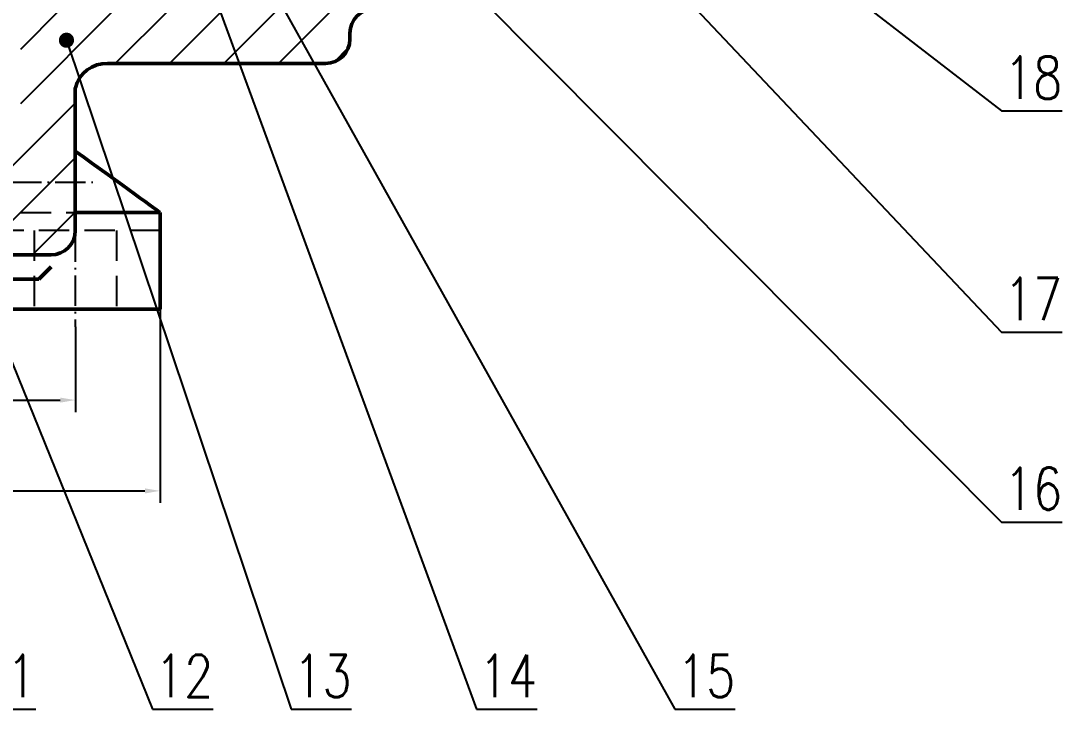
# Model space of a CAD drawing. Header units: millimetres. Extents: x -4145 to -2956, y -84 to 757.
# Drawn here: x -3845.4 to -3673.4, y 292.5 to 406.2 of the extents above; entities that cross this region are included whole.
import ezdxf
from ezdxf.enums import TextEntityAlignment as Align

# ---------------------------------------------------------------- set-up
doc = ezdxf.new("R2010")
doc.units = ezdxf.units.MM
doc.header["$LTSCALE"] = 10
doc.linetypes.add('CENTER', pattern=[1.45, 1, -0.2, 0.05, -0.2])
doc.linetypes.add('DASHED', pattern=[0.75, 0.5, -0.25])
doc.layers.add('1轮廓实线层', color=7, linetype='Continuous', lineweight=50)
for name, color, linetype in [('3中心线层', 7, 'CENTER'), ('4虚线层', 7, 'DASHED'), ('5剖面线层', 7, 'Continuous'), ('6文字层', 7, 'Continuous'), ('7标注层', 7, 'Continuous')]:
    doc.layers.add(name, color=color, linetype=linetype)
doc.styles.add('PC_TEXTSTYLE', font='romans.shx', dxfattribs={"width": 0.8, "bigfont": 'hzfs.shx'})
doc.styles.add('TH_GBDIM', font='romans.shx', dxfattribs={"width": 0.65, "bigfont": 'gbcbig.shx'})
doc.dimstyles.new('TH_GBDIM', dxfattribs={"dimtxt": 3.5, "dimasz": 2.5, "dimexe": 2, "dimexo": 0, "dimgap": 1.5, "dimtad": 1, "dimlfac": 0.5, "dimdsep": 46, "dimtxsty": 'TH_GBDIM', "dimcen": 2.5, "dimclrd": 130, "dimclre": 130, "dimclrt": 3, "dimazin": 2, "dimtfac": 0.714286, "dimtmove": 0, "dimatfit": 3, "dimfxl": 1, "dimtolj": 1, "dimtzin": 0, "dimlwd": -1, "dimlwe": -1, "dimarcsym": 0})

# ---------------------------------------------------------------- blocks, each defined once
blk = doc.blocks.new('*D8')
at = {"layer": '7标注层', "color": 130, "transparency": 16777216}
for p, q in [((-3998.36, 358.54), (-3998.36, 326.54)), ((-3822.36, 358.54), (-3822.36, 326.54)), ((-3995.86, 328.54), (-3824.86, 328.54))]:
    blk.add_line(p, q, dxfattribs=at)
for points in [[(-3995.86, 328.95), (-3995.86, 328.12), (-3998.36, 328.54)], [(-3824.86, 328.95), (-3824.86, 328.12), (-3822.36, 328.54)]]:
    blk.add_solid(points, dxfattribs=at)
at = {"layer": 'Defpoints', "color": 0, "transparency": 16777216}
for p in [(-3998.36, 358.54), (-3822.36, 358.54), (-3822.36, 328.54)]:
    blk.add_point(p, dxfattribs=at)
at = {"layer": '7标注层', "color": 3, "transparency": 16777216, "insert": (-3910.36, 331.79), "char_height": 3.5, "attachment_point": 5, "style": 'TH_GBDIM'}
blk.add_mtext('\\A1;88', dxfattribs=at)
blk = doc.blocks.new('*D10')
at = {"layer": '7标注层', "color": 130, "transparency": 16777216}
for p, q in [((-3984.36, 355.66), (-3984.36, 341.54)), ((-3836.36, 355.66), (-3836.36, 341.54)), ((-3981.86, 343.54), (-3838.86, 343.54))]:
    blk.add_line(p, q, dxfattribs=at)
for points in [[(-3981.86, 343.95), (-3981.86, 343.12), (-3984.36, 343.54)], [(-3838.86, 343.95), (-3838.86, 343.12), (-3836.36, 343.54)]]:
    blk.add_solid(points, dxfattribs=at)
at = {"layer": 'Defpoints', "color": 0, "transparency": 16777216}
for p in [(-3984.36, 355.66), (-3836.36, 355.66), (-3836.36, 343.54)]:
    blk.add_point(p, dxfattribs=at)
at = {"layer": '7标注层', "color": 3, "transparency": 16777216, "insert": (-3910.36, 346.79), "char_height": 3.5, "attachment_point": 5, "style": 'TH_GBDIM'}
blk.add_mtext('\\A1;74', dxfattribs=at)
blk = doc.blocks.new('件号-右')
at = {"layer": '6文字层'}
blk.add_line((0, 0), (-10, 0), dxfattribs=at)
at = {"layer": '6文字层', "style": 'PC_TEXTSTYLE', "width": 0.8}
blk.add_attdef('X', text='', height=7, dxfattribs=at).set_placement((-5.47, 2), align=Align.CENTER)

msp = doc.modelspace()

# ---------------------------------------------------------------- hatches: boundary and pattern name
at = {"layer": '5剖面线层'}
h = msp.add_hatch(dxfattribs=at)
h.set_pattern_fill('ANSI31', color=256, scale=2)
h.set_pattern_definition([(45, (-720.468, -1197.2057), (-4.490128, 4.490128), [])])
h.paths.add_polyline_path([(-3787.027, 408.14), (-3767.027, 408.14), (-3767.027, 426.14), (-3783.333, 426.14), (-3783.333, 422.14, -0.4142136), (-3787.333, 418.14), (-3801.352, 418.14), (-3801.352, 414.14), (-3801.352, 409.54), (-3818.312, 409.54, -0.2192166), (-3821.352, 408.14), (-3845.361, 408.14), (-3845.361, 390.544), (-3848.361, 390.544), (-3848.361, 379.044), (-3836.361, 379.044), (-3836.361, 395.14, -0.351446), (-3831.027, 399.14), (-3795.027, 399.14, 0.4142136), (-3791.027, 403.14), (-3791.027, 404.14, -0.4142136)])
edge = h.paths.add_edge_path()
edge.add_spline(control_points=[(-3842.361, 367.529), (-3842.361, 371.46), (-3842.361, 375.683), (-3842.361, 379.044)], knot_values=[0.2994264, 0.2994264, 0.2994264, 0.2994264, 0.5681516, 0.5681516, 0.5681516, 0.5681516], degree=3, periodic=0)
edge.add_line((-3842.361, 379.044), (-3848.361, 379.044))
edge.add_line((-3848.361, 379.044), (-3848.361, 367.529))
edge.add_line((-3848.361, 367.529), (-3842.361, 367.529))
edge = h.paths.add_edge_path()
edge.add_line((-3836.361, 379.044), (-3842.361, 379.044))
edge.add_spline(control_points=[(-3842.361, 379.044), (-3842.361, 375.683), (-3842.361, 371.46), (-3842.361, 367.529)], knot_values=[0.2994264, 0.2994264, 0.2994264, 0.2994264, 0.5681516, 0.5681516, 0.5681516, 0.5681516], degree=3, periodic=0)
edge.add_line((-3842.361, 367.529), (-3840.361, 367.529))
edge.add_arc((-3840.361, 371.529), 4, 270, 360)
edge.add_line((-3836.361, 371.529), (-3836.361, 379.044))

# ---------------------------------------------------------------- linework, layer by layer
at = {"layer": '1轮廓实线层'}
for p, q in [((-3791.027, 404.14), (-3791.027, 403.14)), ((-3801.352, 399.14), (-3831.027, 399.14)), ((-3795.027, 399.14), (-3831.027, 399.14)), ((-3836.361, 371.529), (-3836.361, 395.14)), ((-3860.36, 367.529), (-3840.361, 367.529)), ((-3840.361, 365.524), (-3842.361, 363.524)), ((-3958.36, 363.524), (-3842.361, 363.524)), ((-3998.36, 358.538), (-3822.361, 358.538))]:
    msp.add_line(p, q, dxfattribs=at)
msp.add_lwpolyline([(-3822.361, 374.538), (-3836.361, 374.538)], dxfattribs=at)
for centre, radius, start, end in [((-3787.027, 404.14), 4, 90, 180), ((-3795.027, 403.14), 4, 270, 0), ((-3831.2, 393.814), 5.328, 88.13909, 165.59437), ((-3840.361, 371.529), 4, 270, 360)]:
    msp.add_arc(centre, radius, start, end, dxfattribs=at)
for points in [[(-3822.361, 374.538), (-3822.361, 374.538), (-3828.88, 379.26), (-3836.361, 384.679)], [(-3822.361, 374.538), (-3822.361, 374.538), (-3822.361, 358.961), (-3822.361, 358.538)]]:
    msp.add_open_spline(points, degree=3, dxfattribs=at)
at = {"layer": '3中心线层', "ltscale": 0.5}
msp.add_line((-3868.7, 379.546), (-3833.224, 379.546), dxfattribs=at)
msp.add_open_spline([(-3836.361, 378.613), (-3836.361, 378.613), (-3836.361, 355.655), (-3836.361, 355.655)], degree=3, dxfattribs=at)
at = {"layer": '4虚线层'}
msp.add_lwpolyline([(-3822.361, 371.538), (-3850.361, 371.538)], dxfattribs=at)
for points in [[(-3980.36, 374.538), (-3980.36, 374.538), (-3836.361, 374.538), (-3836.361, 374.538)], [(-3843.161, 371.538), (-3843.161, 364.857), (-3843.161, 358.624), (-3843.161, 358.624)], [(-3829.561, 371.538), (-3829.561, 364.857), (-3829.561, 358.624), (-3829.561, 358.624)]]:
    msp.add_open_spline(points, degree=3, dxfattribs=at)

# ---------------------------------------------------------------- block references
at = {"layer": '6文字层'}
ref = msp.add_blockref('件号-右', (-3683.41, 391.313), dxfattribs=dict(at, xscale=-1))
ref.add_attrib('X', '18', dxfattribs={"height": 7, "style": 'PC_TEXTSTYLE', "width": 0.8}).set_placement((-3673.41, 393.313), align=Align.RIGHT)
ref = msp.add_blockref('件号-右', (-3683.41, 354.752), dxfattribs=dict(at, xscale=-1))
ref.add_attrib('X', '17', dxfattribs={"height": 7, "style": 'PC_TEXTSTYLE', "width": 0.8}).set_placement((-3673.41, 356.752), align=Align.RIGHT)
ref = msp.add_blockref('件号-右', (-3683.41, 323.399), dxfattribs=dict(at, xscale=-1))
ref.add_attrib('X', '16', dxfattribs={"height": 7, "style": 'PC_TEXTSTYLE', "width": 0.8}).set_placement((-3673.41, 325.399), align=Align.RIGHT)
ref = msp.add_blockref('件号-右', (-3852.871, 292.483), dxfattribs=dict(at, xscale=-1))
ref.add_attrib('X', '11', dxfattribs={"height": 7, "style": 'PC_TEXTSTYLE', "width": 0.8}).set_placement((-3842.871, 294.483), align=Align.RIGHT)
ref = msp.add_blockref('件号-右', (-3823.604, 292.483), dxfattribs=dict(at, xscale=-1))
ref.add_attrib('X', '12', dxfattribs={"height": 7, "style": 'PC_TEXTSTYLE', "width": 0.8}).set_placement((-3813.604, 294.483), align=Align.RIGHT)
ref = msp.add_blockref('件号-右', (-3800.745, 292.483), dxfattribs=dict(at, xscale=-1))
ref.add_attrib('X', '13', dxfattribs={"height": 7, "style": 'PC_TEXTSTYLE', "width": 0.8}).set_placement((-3790.745, 294.483), align=Align.RIGHT)
ref = msp.add_blockref('件号-右', (-3770.108, 292.483), dxfattribs=dict(at, xscale=-1))
ref.add_attrib('X', '14', dxfattribs={"height": 7, "style": 'PC_TEXTSTYLE', "width": 0.8}).set_placement((-3760.108, 294.483), align=Align.RIGHT)
ref = msp.add_blockref('件号-右', (-3737.389, 292.483), dxfattribs=dict(at, xscale=-1))
ref.add_attrib('X', '15', dxfattribs={"height": 7, "style": 'PC_TEXTSTYLE', "width": 0.8}).set_placement((-3727.389, 294.483), align=Align.RIGHT)

# ---------------------------------------------------------------- dimensions: what is measured, and where the dimension line sits
at = {"layer": '7标注层'}
dim = msp.add_linear_dim(base=(-3822.361, 328.536), p1=(-3998.36, 358.538), p2=(-3822.361, 358.538), dimstyle='TH_GBDIM', dxfattribs=at)
dim.commit()
dim.dimension.update_dxf_attribs({"geometry": '*D8', "text_midpoint": (-3910.36, 331.786)})
dim = msp.add_linear_dim(base=(-3836.361, 343.536), p1=(-3984.36, 355.655), p2=(-3836.361, 355.655), dimstyle='TH_GBDIM', override={"dimtmove": 1}, dxfattribs=at)
dim.commit()
dim.dimension.update_dxf_attribs({"geometry": '*D10', "text_midpoint": (-3910.36, 346.786)})

# ---------------------------------------------------------------- leaders
at = {"layer": '6文字层'}
for points in [[(-3774.576, 461.651), (-3683.41, 391.313)], [(-3794.178, 434.759), (-3683.41, 323.399)], [(-3757.208, 432.88), (-3683.41, 354.752)], [(-3807.905, 418.793), (-3737.389, 292.483)], [(-3814.118, 412.257), (-3770.108, 292.483)], [(-3837.824, 402.978), (-3800.745, 292.483)], [(-3855.981, 372.318), (-3823.604, 292.483)]]:
    msp.add_leader(points, dimstyle='TH_GBDIM', override={"dimgap": 1.5, "dimtad": 0, "dimldrblk": 'Dot'}, dxfattribs=at)

doc.saveas('drawing.dxf')
